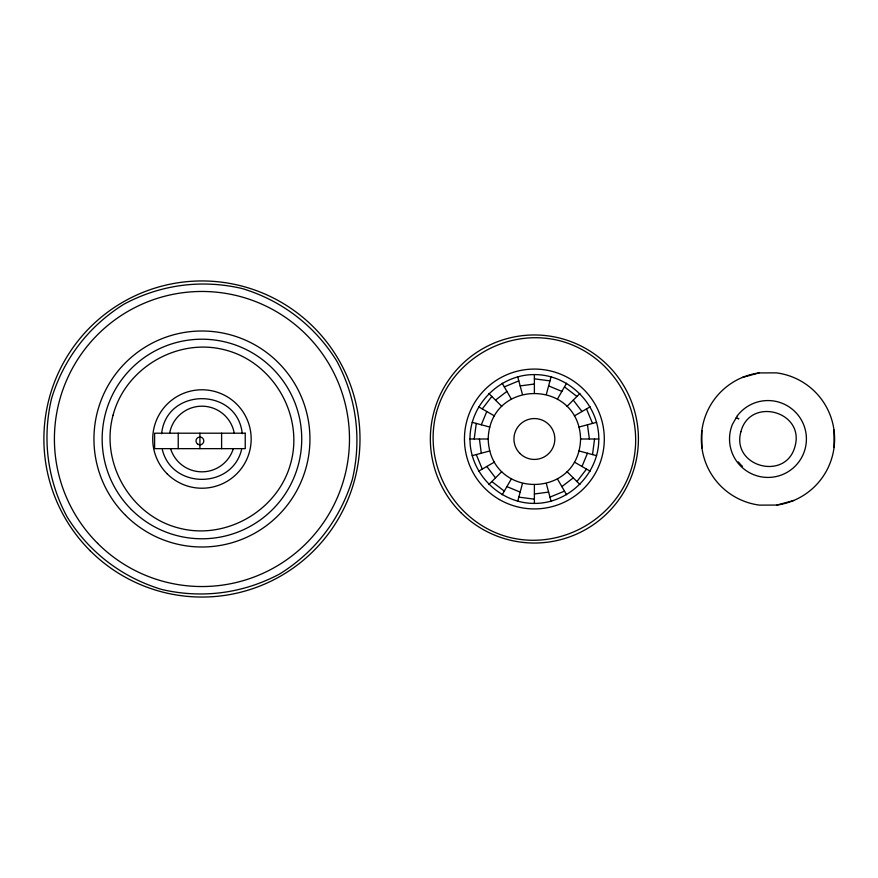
<?xml version="1.0" encoding="UTF-8"?>
<svg xmlns="http://www.w3.org/2000/svg" width="878" height="878" viewBox="0 0 878 878"><rect width="100%" height="100%" fill="white"/><g stroke="black" fill="none" stroke-linecap="round" stroke-linejoin="round"><path stroke-width="1.32" d="M161.629 433.688C166.436 387.022 237.444 387.022 242.262 433.688M469.982 439C469.774 404.528 499.922 374.379 534.384 374.599C568.856 374.379 599.005 404.528 598.785 439C599.005 473.472 568.856 503.621 534.384 503.401C499.922 503.621 469.774 473.472 469.982 439L488.201 439C489.836 499.571 578.942 499.571 580.577 439C578.942 378.429 489.836 378.429 488.201 439M474.208 439L476.26 423.426M592.518 454.574L594.56 439M517.724 501.206L522.432 483.613M546.346 394.387L551.055 376.794M241.571 449.613C232.011 489.255 171.879 489.255 162.32 449.613M481.287 424.776L486.785 411.519M581.993 466.481L587.481 453.224M502.183 494.775L511.292 479.004M557.486 398.996L566.584 383.225M482.274 408.907L491.834 396.45M576.945 481.55L586.504 469.093M488.848 484.535L501.733 471.662M567.045 406.338L579.93 393.465M495.521 400.127L506.902 391.39M561.876 486.61L573.257 477.873M478.62 471.201L494.391 462.091M574.388 415.909L590.159 406.799M504.301 386.88L518.81 380.876M549.968 497.124L564.477 491.12M742.217 377.507L759.009 372.93L776.415 372.865A66.673 66.673 0 0 1 776.92 505.059L759.525 505.124A66.673 66.673 0 0 1 759.009 372.93M776.92 505.059L793.723 500.493M472.177 455.671L489.77 450.952M578.997 427.048L596.59 422.329M520.16 385.903L534.384 384.026M534.384 493.974L548.618 492.097M580.577 439L598.785 439M534.384 378.824L549.968 380.876M518.81 497.124L534.384 499.176M738.716 418.696L736.082 417.994L738.661 418.718M472.177 422.329L489.77 427.048M578.997 450.952L596.59 455.671M548.618 385.903L561.876 391.39M506.902 486.61L520.16 492.097M478.62 406.799L494.391 415.909M574.388 462.091L590.159 471.201M564.477 386.88L576.945 396.45M491.834 481.55L504.301 491.12M488.848 393.465L501.733 406.338M567.045 471.662L579.93 484.535M573.257 400.127L581.993 411.519M486.785 466.481L495.521 477.873M502.183 383.225L511.292 398.996M557.486 479.004L566.584 494.775M586.504 408.907L592.518 423.426M476.26 454.574L482.274 469.093M517.724 376.794L522.432 394.387M546.346 483.613L551.055 501.206M587.481 424.776L589.357 439M479.421 439L481.287 453.224M834.034 430.044L834.1 447.451M701.84 430.549L701.906 447.956M534.384 374.599L534.384 392.817M534.384 485.183L534.384 503.401M221.607 433.205L221.607 448.647M199.91 433.205L199.91 448.647M178.223 433.205L178.223 448.647M742.481 466.427A37.447 37.447 0 0 1 738.354 461.905M233.307 448.669A32.815 32.815 0 0 1 170.584 448.669M169.706 432.887A32.815 32.815 0 0 1 234.185 432.887M51.506 398.689C42.056 439.23 47.445 480.156 67.068 516.879C89.051 552.218 121.801 577.351 161.64 589.445C202.17 598.884 243.107 593.495 279.819 573.883C315.158 551.9 340.291 519.139 352.385 479.311C361.835 438.77 356.446 397.844 336.823 361.121C314.84 325.782 282.09 300.649 242.251 288.555C201.72 279.116 160.784 284.505 124.072 304.117C88.733 326.1 63.589 358.861 51.506 398.689M113.064 415.184C100.026 462.673 130.482 515.43 178.135 527.876C225.624 540.925 278.37 510.458 290.827 462.816C303.865 415.327 273.409 362.57 225.756 350.124C178.267 337.075 125.51 367.542 113.064 415.184M436.377 412.737C422.318 465.878 455.078 522.619 508.121 537.018C561.261 551.077 618.002 518.305 632.401 465.263C646.46 412.122 613.7 355.381 560.647 340.982C507.517 326.923 450.765 359.695 436.377 412.737M740.889 431.746C731.1 466.811 785.986 481.517 795.051 446.254C804.83 411.189 749.944 396.483 740.889 431.746M737.388 415.711L732.395 424.425A38.434 38.434 0 0 0 769.797 477.391A38.434 38.434 0 0 0 801.998 421.122A38.434 38.434 0 0 0 737.388 415.711M245.236 433.205L154.594 433.205L154.594 448.647L245.236 448.647L245.236 433.205M499.428 499.56A69.922 69.922 0 0 0 604.305 439A69.922 69.922 0 0 0 499.428 378.44A69.922 69.922 0 0 0 499.428 499.56M460.829 512.565A104.032 104.032 0 0 0 634.871 465.922A104.032 104.032 0 0 0 507.462 338.513A104.032 104.032 0 0 0 460.829 512.565M519.941 453.454A20.435 20.435 0 0 0 554.128 444.29A20.435 20.435 0 0 0 529.094 419.256A20.435 20.435 0 0 0 519.941 453.454M167.138 473.802A49.223 49.223 0 0 0 249.495 451.742A49.223 49.223 0 0 0 189.209 391.456A49.223 49.223 0 0 0 167.138 473.802M131.382 509.558A99.796 99.796 0 0 0 298.333 464.824A99.796 99.796 0 0 0 176.116 342.607A99.796 99.796 0 0 0 131.382 509.558M125.576 515.364A107.994 107.994 0 0 0 306.257 466.953A107.994 107.994 0 0 0 173.998 334.683A107.994 107.994 0 0 0 125.576 515.364M90.193 550.758A158.04 158.04 0 0 0 354.602 479.904A158.04 158.04 0 0 0 161.036 286.338A158.04 158.04 0 0 0 90.193 550.758M97.612 543.328A147.548 147.548 0 0 0 344.461 477.182A147.548 147.548 0 0 0 163.758 296.49A147.548 147.548 0 0 0 97.612 543.328M197.956 444.312A3.907 3.907 0 0 0 203.817 440.921A3.907 3.907 0 0 0 197.956 437.54A3.907 3.907 0 0 0 197.956 444.312"/></g></svg>
